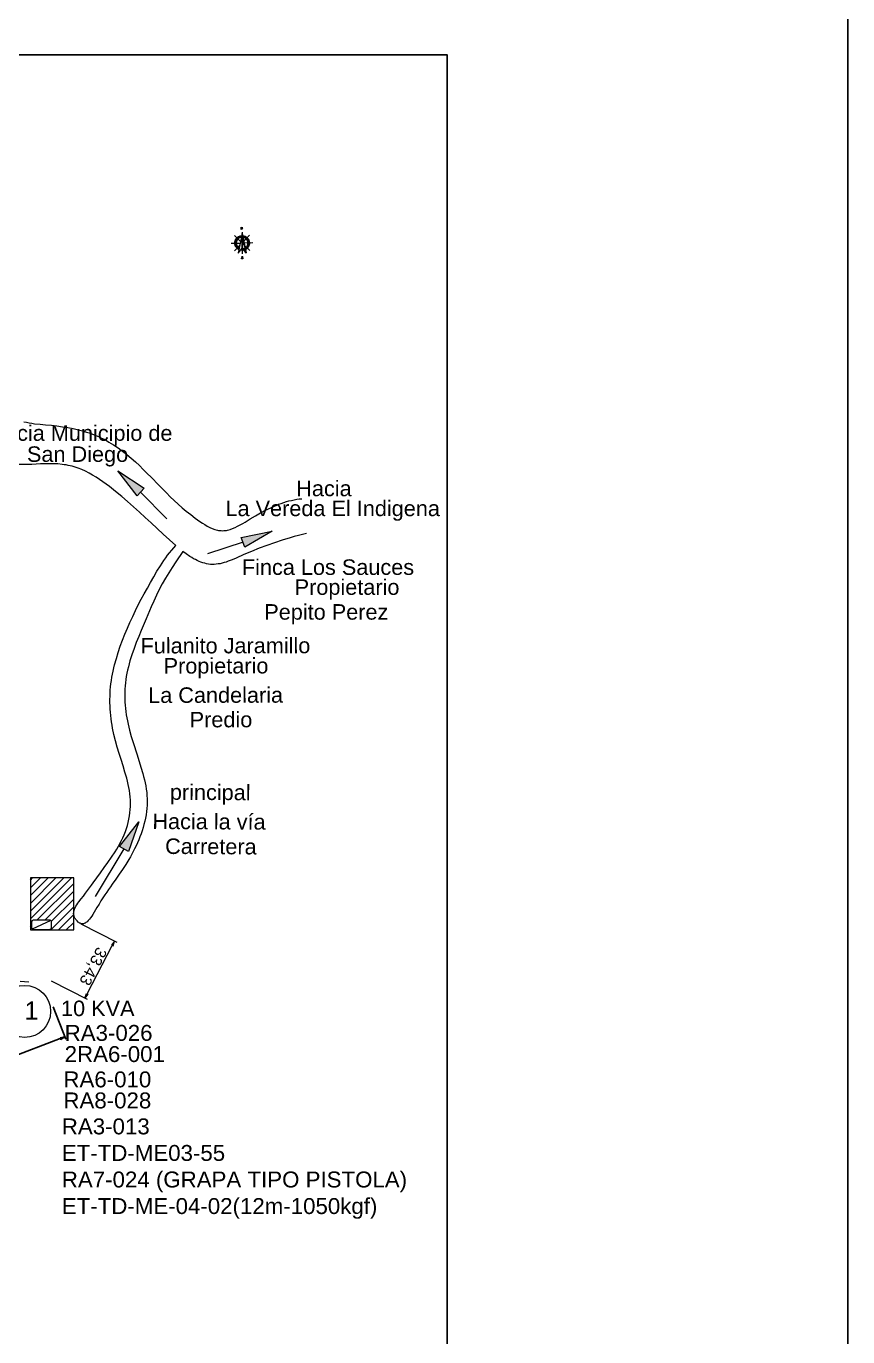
# Model space of a CAD drawing. Header units: metres. Extents: x 227 to 376, y 149 to 264.
# Drawn here: x 252.15 to 256.21, y 223.47 to 229.95 of the extents above; entities that cross this region are included whole.
import ezdxf

# ---------------------------------------------------------------- set-up
doc = ezdxf.new("R2010")
doc.units = ezdxf.units.M
for name, color, linetype, lineweight in [('Cartografia', 251, 'Continuous', 13), ('Cotas', 255, 'Continuous', 25), ('Esquemas', 7, 'Continuous', 25), ('Norte', 6, 'Continuous', 13), ('textos', 7, 'Continuous', 13), ('Trafo', 40, 'Continuous', 13), ('Via', 21, 'Continuous', 13)]:
    doc.layers.add(name, color=color, linetype=linetype, lineweight=lineweight)
doc.styles.add('0.08', font='', dxfattribs={"height": 0.08})
doc.styles.add('Textos Catografia', font='arial.ttf')
doc.styles.get('0.08').set_extended_font_data('@Arial Unicode MS')

# ---------------------------------------------------------------- blocks, each defined once
blk = doc.blocks.new('NORTE')
at = {"layer": 'Norte', "lineweight": 20}
for points in [[(-0.052, 0.58), (-0.025, 0.58)], [(-0.038, 0.58), (-0.04, 0.671)], [(-0.034, 0.58), (-0.035, 0.671), (0.018, 0.588)], [(-0.035, 0.662), (0.018, 0.58), (0.017, 0.671)], [(-0.327, 0.319), (-0.07, 0.069)], [(-0.005, 0.408), (0.002, -0.221), (0.176, -0.425), (-0.005, 0.408), (-0.167, -0.429), (0.002, -0.221)], [(-0.005, 0.457), (0.005, -0.456)], [(0.456, 0.005), (0, 0), (0.319, 0.327)], [(0, 0), (0.326, -0.319)], [(-0.457, -0.005), (-0.084, -0.001)], [(-0.319, -0.326), (-0.105, -0.107)], [(0.029, -0.592), (0.033, -0.58), (0.034, -0.606), (0.029, -0.592), (0.02, -0.584), (0.007, -0.58), (-0.006, -0.58), (-0.019, -0.584), (-0.028, -0.593), (-0.028, -0.602), (-0.023, -0.61), (-0.019, -0.614), (-0.01, -0.619), (0.016, -0.627), (0.025, -0.632), (0.034, -0.64)], [(-0.028, -0.602), (-0.019, -0.61), (-0.01, -0.614), (0.016, -0.623), (0.025, -0.627), (0.03, -0.631), (0.034, -0.64), (0.034, -0.658), (0.025, -0.666), (0.012, -0.671), (-0.001, -0.671), (-0.014, -0.667), (-0.023, -0.658), (-0.028, -0.645), (-0.027, -0.671), (-0.023, -0.658)]]:
    blk.add_lwpolyline(points, dxfattribs=at)
at = {"layer": 'Norte', "lineweight": 5}
for points in [[(-0.222, 0.217), (-0.203, 0.198), (-0.214, 0.186), (-0.225, 0.172), (-0.235, 0.158), (-0.244, 0.144), (-0.252, 0.129), (-0.26, 0.113), (-0.266, 0.097), (-0.272, 0.081), (-0.276, 0.065), (-0.279, 0.048), (-0.282, 0.031), (-0.283, 0.014), (-0.283, -0.003), (-0.311, -0.003), (-0.311, 0.015), (-0.309, 0.034), (-0.307, 0.053), (-0.303, 0.071), (-0.298, 0.089), (-0.292, 0.107), (-0.284, 0.124), (-0.276, 0.142), (-0.268, 0.158), (-0.258, 0.174), (-0.247, 0.189), (-0.235, 0.203)], [(-0.183, 0.179), (-0.176, 0.172), (-0.187, 0.161), (-0.197, 0.148), (-0.207, 0.135), (-0.215, 0.121), (-0.223, 0.107), (-0.229, 0.092), (-0.234, 0.076), (-0.239, 0.061), (-0.243, 0.046), (-0.245, 0.03), (-0.246, 0.013), (-0.247, -0.003), (-0.256, -0.003), (-0.256, 0.014), (-0.254, 0.031), (-0.252, 0.048), (-0.248, 0.064), (-0.243, 0.08), (-0.237, 0.095), (-0.231, 0.111), (-0.223, 0.125), (-0.214, 0.14), (-0.205, 0.154), (-0.195, 0.166)], [(-0.028, 0.309), (-0.025, 0.282), (-0.042, 0.28), (-0.058, 0.277), (-0.074, 0.273), (-0.091, 0.268), (-0.106, 0.262), (-0.121, 0.256), (-0.136, 0.248), (-0.151, 0.239), (-0.164, 0.231), (-0.178, 0.221), (-0.19, 0.21), (-0.203, 0.198), (-0.222, 0.217), (-0.209, 0.23), (-0.195, 0.241), (-0.18, 0.253), (-0.165, 0.263), (-0.15, 0.272), (-0.133, 0.28), (-0.117, 0.288), (-0.099, 0.294), (-0.082, 0.3), (-0.064, 0.304), (-0.046, 0.307)], [(-0.036, 0.254), (-0.035, 0.244), (-0.051, 0.241), (-0.066, 0.237), (-0.082, 0.233), (-0.097, 0.227), (-0.111, 0.22), (-0.125, 0.213), (-0.14, 0.204), (-0.152, 0.194), (-0.165, 0.184), (-0.176, 0.172), (-0.183, 0.179), (-0.171, 0.191), (-0.158, 0.201), (-0.144, 0.211), (-0.131, 0.22), (-0.116, 0.228), (-0.101, 0.235), (-0.085, 0.241), (-0.069, 0.246), (-0.053, 0.25)], [(0.173, -0.421), (0.002, -0.221), (-0.005, 0.408)], [(0.31, 0.003), (0.283, 0.003), (0.282, 0.02), (0.28, 0.037), (0.278, 0.054), (0.274, 0.071), (0.269, 0.087), (0.263, 0.103), (0.256, 0.119), (0.249, 0.134), (0.24, 0.149), (0.231, 0.163), (0.221, 0.177), (0.209, 0.19), (0.198, 0.203), (0.185, 0.214), (0.172, 0.225), (0.158, 0.235), (0.144, 0.243), (0.129, 0.252), (0.113, 0.26), (0.097, 0.266), (0.081, 0.271), (0.064, 0.276), (0.048, 0.279), (0.031, 0.282), (0.013, 0.282), (-0.003, 0.283), (-0.003, 0.311), (0.015, 0.31), (0.034, 0.309), (0.052, 0.306), (0.07, 0.303), (0.089, 0.297), (0.107, 0.292), (0.124, 0.284), (0.141, 0.276), (0.158, 0.268), (0.173, 0.258), (0.188, 0.247), (0.203, 0.235), (0.217, 0.222), (0.23, 0.209), (0.242, 0.194), (0.254, 0.179), (0.264, 0.164), (0.273, 0.148), (0.281, 0.131), (0.289, 0.113), (0.295, 0.096), (0.301, 0.078), (0.305, 0.06), (0.308, 0.041), (0.309, 0.022)], [(0.256, 0.003), (0.246, 0.003), (0.246, 0.019), (0.244, 0.035), (0.241, 0.051), (0.237, 0.066), (0.232, 0.082), (0.227, 0.097), (0.219, 0.111), (0.212, 0.125), (0.203, 0.14), (0.194, 0.152), (0.183, 0.165), (0.172, 0.176), (0.16, 0.187), (0.148, 0.197), (0.135, 0.207), (0.121, 0.215), (0.106, 0.223), (0.091, 0.229), (0.076, 0.234), (0.061, 0.239), (0.045, 0.242), (0.03, 0.245), (0.013, 0.246), (-0.003, 0.247), (-0.003, 0.256), (0.013, 0.256), (0.03, 0.254), (0.047, 0.252), (0.063, 0.248), (0.079, 0.243), (0.095, 0.237), (0.11, 0.231), (0.125, 0.223), (0.14, 0.215), (0.153, 0.205), (0.166, 0.194), (0.178, 0.183), (0.191, 0.171), (0.201, 0.158), (0.211, 0.144), (0.22, 0.13), (0.227, 0.115), (0.235, 0.101), (0.241, 0.085), (0.246, 0.069), (0.25, 0.053), (0.253, 0.036), (0.255, 0.019)], [(0.182, -0.178), (0.176, -0.172), (0.187, -0.16), (0.197, -0.148), (0.207, -0.135), (0.215, -0.121), (0.222, -0.107), (0.229, -0.092), (0.234, -0.076), (0.239, -0.061), (0.242, -0.046), (0.244, -0.03), (0.246, -0.013), (0.246, 0.003), (0.256, 0.003), (0.255, -0.014), (0.254, -0.031), (0.251, -0.047), (0.248, -0.064), (0.243, -0.079), (0.237, -0.095), (0.23, -0.111), (0.223, -0.125), (0.214, -0.14), (0.205, -0.153), (0.194, -0.166)], [(0.221, -0.217), (0.202, -0.198), (0.213, -0.185), (0.225, -0.172), (0.234, -0.158), (0.243, -0.144), (0.252, -0.129), (0.259, -0.113), (0.266, -0.097), (0.271, -0.081), (0.275, -0.064), (0.279, -0.048), (0.281, -0.031), (0.282, -0.014), (0.283, 0.003), (0.31, 0.003), (0.31, -0.015), (0.309, -0.034), (0.306, -0.052), (0.302, -0.071), (0.297, -0.089), (0.291, -0.107), (0.284, -0.124), (0.276, -0.141), (0.267, -0.158), (0.257, -0.173), (0.246, -0.188), (0.234, -0.203)], [(-0.311, -0.003), (-0.283, -0.003), (-0.282, -0.02), (-0.281, -0.037), (-0.278, -0.054), (-0.274, -0.07), (-0.27, -0.087), (-0.264, -0.103), (-0.257, -0.119), (-0.25, -0.134), (-0.241, -0.149), (-0.231, -0.163), (-0.221, -0.177), (-0.21, -0.19), (-0.198, -0.202), (-0.217, -0.222), (-0.23, -0.208), (-0.243, -0.194), (-0.254, -0.179), (-0.264, -0.163), (-0.274, -0.147), (-0.282, -0.13), (-0.289, -0.113), (-0.296, -0.095), (-0.3, -0.078), (-0.305, -0.059), (-0.308, -0.041), (-0.31, -0.022)], [(-0.256, -0.003), (-0.247, -0.003), (-0.246, -0.019), (-0.244, -0.035), (-0.241, -0.051), (-0.237, -0.066), (-0.233, -0.082), (-0.227, -0.097), (-0.22, -0.111), (-0.212, -0.125), (-0.203, -0.139), (-0.194, -0.152), (-0.184, -0.164), (-0.172, -0.176), (-0.179, -0.182), (-0.19, -0.17), (-0.201, -0.158), (-0.211, -0.144), (-0.22, -0.13), (-0.228, -0.115), (-0.235, -0.101), (-0.241, -0.085), (-0.247, -0.068), (-0.25, -0.052), (-0.253, -0.036), (-0.255, -0.019)], [(-0.217, -0.222), (-0.198, -0.202), (-0.186, -0.214), (-0.172, -0.225), (-0.158, -0.235), (-0.144, -0.243), (-0.129, -0.252), (-0.142, -0.276), (-0.158, -0.268), (-0.174, -0.258), (-0.189, -0.246), (-0.203, -0.235)], [(-0.179, -0.182), (-0.172, -0.176), (-0.162, -0.186), (-0.15, -0.196), (-0.137, -0.205), (-0.124, -0.213), (-0.129, -0.221), (-0.142, -0.213), (-0.155, -0.203), (-0.167, -0.194)], [(-0.058, -0.305), (-0.053, -0.278), (-0.034, -0.281), (-0.016, -0.282), (0.003, -0.283), (0.003, -0.311), (-0.017, -0.31), (-0.038, -0.308)], [(-0.022, -0.255), (-0.021, -0.245), (0.003, -0.246), (0.019, -0.245), (0.035, -0.244), (0.05, -0.241), (0.066, -0.237), (0.081, -0.233), (0.097, -0.227), (0.111, -0.22), (0.125, -0.212), (0.139, -0.203), (0.152, -0.194), (0.164, -0.184), (0.176, -0.172), (0.182, -0.178), (0.17, -0.19), (0.158, -0.201), (0.144, -0.211), (0.13, -0.22), (0.115, -0.228), (0.1, -0.235), (0.085, -0.241), (0.068, -0.246), (0.052, -0.25), (0.036, -0.253), (0.019, -0.255), (0.003, -0.256)], [(0.003, -0.311), (0.003, -0.283), (0.02, -0.282), (0.037, -0.28), (0.054, -0.278), (0.07, -0.274), (0.087, -0.269), (0.103, -0.264), (0.119, -0.257), (0.134, -0.249), (0.149, -0.241), (0.163, -0.231), (0.176, -0.221), (0.19, -0.21), (0.202, -0.198), (0.221, -0.217), (0.208, -0.23), (0.194, -0.242), (0.179, -0.254), (0.164, -0.264), (0.147, -0.273), (0.13, -0.282), (0.113, -0.289), (0.095, -0.295), (0.077, -0.3), (0.059, -0.305), (0.04, -0.308), (0.022, -0.309)]]:
    blk.add_lwpolyline(points, close=True, dxfattribs=at)
for points in [[(-0.309, 0.034), (-0.282, 0.031), (-0.311, 0.015)], [(-0.282, 0.031), (-0.311, 0.015), (-0.283, 0.014)], [(-0.311, 0.015), (-0.283, 0.014), (-0.311, -0.003)], [(-0.283, 0.014), (-0.311, -0.003), (-0.283, -0.003)], [(-0.307, 0.053), (-0.279, 0.048), (-0.309, 0.034)], [(-0.279, 0.048), (-0.309, 0.034), (-0.282, 0.031)], [(-0.303, 0.071), (-0.276, 0.065), (-0.307, 0.053)], [(-0.276, 0.065), (-0.307, 0.053), (-0.279, 0.048)], [(-0.298, 0.089), (-0.272, 0.081), (-0.303, 0.071)], [(-0.272, 0.081), (-0.303, 0.071), (-0.276, 0.065)], [(-0.292, 0.107), (-0.266, 0.097), (-0.298, 0.089)], [(-0.266, 0.097), (-0.298, 0.089), (-0.272, 0.081)], [(-0.284, 0.124), (-0.26, 0.113), (-0.292, 0.107)], [(-0.26, 0.113), (-0.292, 0.107), (-0.266, 0.097)], [(-0.276, 0.142), (-0.252, 0.129), (-0.284, 0.124)], [(-0.252, 0.129), (-0.284, 0.124), (-0.26, 0.113)], [(-0.268, 0.158), (-0.244, 0.144), (-0.276, 0.142)], [(-0.244, 0.144), (-0.276, 0.142), (-0.252, 0.129)], [(-0.258, 0.174), (-0.235, 0.158), (-0.268, 0.158)], [(-0.235, 0.158), (-0.268, 0.158), (-0.244, 0.144)], [(-0.247, 0.189), (-0.225, 0.172), (-0.258, 0.174)], [(-0.225, 0.172), (-0.258, 0.174), (-0.235, 0.158)], [(-0.254, 0.031), (-0.245, 0.03), (-0.256, 0.014)], [(-0.245, 0.03), (-0.256, 0.014), (-0.246, 0.013)], [(-0.256, 0.014), (-0.246, 0.013), (-0.256, -0.003)], [(-0.246, 0.013), (-0.256, -0.003), (-0.247, -0.003)], [(-0.252, 0.048), (-0.243, 0.046), (-0.254, 0.031)], [(-0.243, 0.046), (-0.254, 0.031), (-0.245, 0.03)], [(-0.248, 0.064), (-0.239, 0.061), (-0.252, 0.048)], [(-0.239, 0.061), (-0.252, 0.048), (-0.243, 0.046)], [(-0.243, 0.08), (-0.234, 0.076), (-0.248, 0.064)], [(-0.234, 0.076), (-0.248, 0.064), (-0.239, 0.061)], [(-0.235, 0.203), (-0.214, 0.186), (-0.247, 0.189)], [(-0.214, 0.186), (-0.247, 0.189), (-0.225, 0.172)], [(-0.237, 0.095), (-0.229, 0.092), (-0.243, 0.08)], [(-0.229, 0.092), (-0.243, 0.08), (-0.234, 0.076)], [(-0.231, 0.111), (-0.223, 0.107), (-0.237, 0.095)], [(-0.223, 0.107), (-0.237, 0.095), (-0.229, 0.092)], [(-0.222, 0.217), (-0.203, 0.198), (-0.235, 0.203)], [(-0.203, 0.198), (-0.235, 0.203), (-0.214, 0.186)], [(-0.223, 0.125), (-0.215, 0.121), (-0.231, 0.111)], [(-0.215, 0.121), (-0.231, 0.111), (-0.223, 0.107)], [(-0.214, 0.14), (-0.207, 0.135), (-0.223, 0.125)], [(-0.207, 0.135), (-0.223, 0.125), (-0.215, 0.121)], [(-0.209, 0.23), (-0.19, 0.21), (-0.222, 0.217)], [(-0.19, 0.21), (-0.222, 0.217), (-0.203, 0.198)], [(-0.205, 0.154), (-0.197, 0.148), (-0.214, 0.14)], [(-0.197, 0.148), (-0.214, 0.14), (-0.207, 0.135)], [(-0.195, 0.241), (-0.178, 0.221), (-0.209, 0.23)], [(-0.178, 0.221), (-0.209, 0.23), (-0.19, 0.21)], [(-0.195, 0.166), (-0.187, 0.161), (-0.205, 0.154)], [(-0.187, 0.161), (-0.205, 0.154), (-0.197, 0.148)], [(-0.18, 0.253), (-0.164, 0.231), (-0.195, 0.241)], [(-0.164, 0.231), (-0.195, 0.241), (-0.178, 0.221)], [(-0.183, 0.179), (-0.176, 0.172), (-0.195, 0.166)], [(-0.176, 0.172), (-0.195, 0.166), (-0.187, 0.161)], [(-0.171, 0.191), (-0.165, 0.184), (-0.183, 0.179)], [(-0.165, 0.184), (-0.183, 0.179), (-0.176, 0.172)], [(-0.165, 0.263), (-0.151, 0.239), (-0.18, 0.253)], [(-0.151, 0.239), (-0.18, 0.253), (-0.164, 0.231)], [(-0.158, 0.201), (-0.152, 0.194), (-0.171, 0.191)], [(-0.152, 0.194), (-0.171, 0.191), (-0.165, 0.184)], [(-0.15, 0.272), (-0.136, 0.248), (-0.165, 0.263)], [(-0.136, 0.248), (-0.165, 0.263), (-0.151, 0.239)], [(-0.144, 0.211), (-0.14, 0.204), (-0.158, 0.201)], [(-0.14, 0.204), (-0.158, 0.201), (-0.152, 0.194)], [(-0.133, 0.28), (-0.121, 0.256), (-0.15, 0.272)], [(-0.121, 0.256), (-0.15, 0.272), (-0.136, 0.248)], [(-0.131, 0.22), (-0.125, 0.213), (-0.144, 0.211)], [(-0.125, 0.213), (-0.144, 0.211), (-0.14, 0.204)], [(-0.117, 0.288), (-0.106, 0.262), (-0.133, 0.28)], [(-0.106, 0.262), (-0.133, 0.28), (-0.121, 0.256)], [(-0.116, 0.228), (-0.111, 0.22), (-0.131, 0.22)], [(-0.111, 0.22), (-0.131, 0.22), (-0.125, 0.213)], [(-0.099, 0.294), (-0.091, 0.268), (-0.117, 0.288)], [(-0.091, 0.268), (-0.117, 0.288), (-0.106, 0.262)], [(-0.101, 0.235), (-0.097, 0.227), (-0.116, 0.228)], [(-0.097, 0.227), (-0.116, 0.228), (-0.111, 0.22)], [(-0.085, 0.241), (-0.082, 0.233), (-0.101, 0.235)], [(-0.082, 0.233), (-0.101, 0.235), (-0.097, 0.227)], [(-0.082, 0.3), (-0.074, 0.273), (-0.099, 0.294)], [(-0.074, 0.273), (-0.099, 0.294), (-0.091, 0.268)], [(-0.069, 0.246), (-0.066, 0.237), (-0.085, 0.241)], [(-0.066, 0.237), (-0.085, 0.241), (-0.082, 0.233)], [(-0.064, 0.304), (-0.058, 0.277), (-0.082, 0.3)], [(-0.058, 0.277), (-0.082, 0.3), (-0.074, 0.273)], [(-0.053, 0.25), (-0.051, 0.241), (-0.069, 0.246)], [(-0.051, 0.241), (-0.069, 0.246), (-0.066, 0.237)], [(-0.046, 0.307), (-0.042, 0.28), (-0.064, 0.304)], [(-0.042, 0.28), (-0.064, 0.304), (-0.058, 0.277)], [(-0.036, 0.254), (-0.035, 0.244), (-0.053, 0.25)], [(-0.035, 0.244), (-0.053, 0.25), (-0.051, 0.241)], [(-0.028, 0.309), (-0.025, 0.282), (-0.046, 0.307)], [(-0.025, 0.282), (-0.046, 0.307), (-0.042, 0.28)], [(0.015, 0.31), (0.013, 0.282), (-0.003, 0.311)], [(0.013, 0.282), (-0.003, 0.311), (-0.003, 0.283)], [(0.013, 0.256), (0.013, 0.246), (-0.003, 0.256)], [(0.013, 0.246), (-0.003, 0.256), (-0.003, 0.247)], [(0.031, 0.282), (0.015, 0.31), (0.013, 0.282)], [(0.03, 0.254), (0.03, 0.245), (0.013, 0.256)], [(0.03, 0.245), (0.013, 0.256), (0.013, 0.246)], [(0.034, 0.309), (0.031, 0.282), (0.015, 0.31)], [(0.047, 0.252), (0.045, 0.242), (0.03, 0.254)], [(0.045, 0.242), (0.03, 0.254), (0.03, 0.245)], [(0.048, 0.279), (0.034, 0.309), (0.031, 0.282)], [(0.052, 0.306), (0.048, 0.279), (0.034, 0.309)], [(0.061, 0.239), (0.047, 0.252), (0.045, 0.242)], [(0.063, 0.248), (0.061, 0.239), (0.047, 0.252)], [(0.064, 0.276), (0.052, 0.306), (0.048, 0.279)], [(0.07, 0.303), (0.064, 0.276), (0.052, 0.306)], [(0.076, 0.234), (0.063, 0.248), (0.061, 0.239)], [(0.079, 0.243), (0.076, 0.234), (0.063, 0.248)], [(0.081, 0.271), (0.07, 0.303), (0.064, 0.276)], [(0.089, 0.297), (0.081, 0.271), (0.07, 0.303)], [(0.091, 0.229), (0.079, 0.243), (0.076, 0.234)], [(0.095, 0.237), (0.091, 0.229), (0.079, 0.243)], [(0.097, 0.266), (0.089, 0.297), (0.081, 0.271)], [(0.107, 0.292), (0.097, 0.266), (0.089, 0.297)], [(0.106, 0.223), (0.095, 0.237), (0.091, 0.229)], [(0.11, 0.231), (0.106, 0.223), (0.095, 0.237)], [(0.113, 0.26), (0.107, 0.292), (0.097, 0.266)], [(0.121, 0.215), (0.11, 0.231), (0.106, 0.223)], [(0.124, 0.284), (0.113, 0.26), (0.107, 0.292)], [(0.125, 0.223), (0.121, 0.215), (0.11, 0.231)], [(0.129, 0.252), (0.124, 0.284), (0.113, 0.26)], [(0.135, 0.207), (0.125, 0.223), (0.121, 0.215)], [(0.141, 0.276), (0.129, 0.252), (0.124, 0.284)], [(0.14, 0.215), (0.135, 0.207), (0.125, 0.223)], [(0.144, 0.243), (0.141, 0.276), (0.129, 0.252)], [(0.148, 0.197), (0.14, 0.215), (0.135, 0.207)], [(0.153, 0.205), (0.148, 0.197), (0.14, 0.215)], [(0.158, 0.268), (0.144, 0.243), (0.141, 0.276)], [(0.158, 0.235), (0.158, 0.268), (0.144, 0.243)], [(0.16, 0.187), (0.153, 0.205), (0.148, 0.197)], [(0.166, 0.194), (0.16, 0.187), (0.153, 0.205)], [(0.173, 0.258), (0.158, 0.235), (0.158, 0.268)], [(0.172, 0.225), (0.173, 0.258), (0.158, 0.235)], [(0.172, 0.176), (0.166, 0.194), (0.16, 0.187)], [(0.178, 0.183), (0.172, 0.176), (0.166, 0.194)], [(0.188, 0.247), (0.172, 0.225), (0.173, 0.258)], [(0.185, 0.214), (0.188, 0.247), (0.172, 0.225)], [(0.183, 0.165), (0.178, 0.183), (0.172, 0.176)], [(0.191, 0.171), (0.183, 0.165), (0.178, 0.183)], [(0.194, 0.152), (0.191, 0.171), (0.183, 0.165)], [(0.203, 0.235), (0.185, 0.214), (0.188, 0.247)], [(0.198, 0.203), (0.203, 0.235), (0.185, 0.214)], [(0.201, 0.158), (0.194, 0.152), (0.191, 0.171)], [(0.203, 0.14), (0.201, 0.158), (0.194, 0.152)], [(0.217, 0.222), (0.198, 0.203), (0.203, 0.235)], [(0.209, 0.19), (0.217, 0.222), (0.198, 0.203)], [(0.211, 0.144), (0.203, 0.14), (0.201, 0.158)], [(0.212, 0.125), (0.211, 0.144), (0.203, 0.14)], [(0.23, 0.209), (0.209, 0.19), (0.217, 0.222)], [(0.221, 0.177), (0.23, 0.209), (0.209, 0.19)], [(0.22, 0.13), (0.212, 0.125), (0.211, 0.144)], [(0.219, 0.111), (0.22, 0.13), (0.212, 0.125)], [(0.227, 0.115), (0.219, 0.111), (0.22, 0.13)], [(0.227, 0.097), (0.227, 0.115), (0.219, 0.111)], [(0.242, 0.194), (0.221, 0.177), (0.23, 0.209)], [(0.231, 0.163), (0.242, 0.194), (0.221, 0.177)], [(0.235, 0.101), (0.227, 0.097), (0.227, 0.115)], [(0.232, 0.082), (0.235, 0.101), (0.227, 0.097)], [(0.254, 0.179), (0.231, 0.163), (0.242, 0.194)], [(0.24, 0.149), (0.254, 0.179), (0.231, 0.163)], [(0.241, 0.085), (0.232, 0.082), (0.235, 0.101)], [(0.237, 0.066), (0.241, 0.085), (0.232, 0.082)], [(0.246, 0.069), (0.237, 0.066), (0.241, 0.085)], [(0.241, 0.051), (0.246, 0.069), (0.237, 0.066)], [(0.264, 0.164), (0.24, 0.149), (0.254, 0.179)], [(0.249, 0.134), (0.264, 0.164), (0.24, 0.149)], [(0.25, 0.053), (0.241, 0.051), (0.246, 0.069)], [(0.244, 0.035), (0.25, 0.053), (0.241, 0.051)], [(0.253, 0.036), (0.244, 0.035), (0.25, 0.053)], [(0.246, 0.019), (0.253, 0.036), (0.244, 0.035)], [(0.255, 0.019), (0.246, 0.019), (0.253, 0.036)], [(0.256, 0.003), (0.246, 0.003), (0.255, 0.019)], [(0.246, 0.003), (0.255, 0.019), (0.246, 0.019)], [(0.255, -0.014), (0.246, -0.013), (0.256, 0.003)], [(0.246, -0.013), (0.256, 0.003), (0.246, 0.003)], [(0.273, 0.148), (0.249, 0.134), (0.264, 0.164)], [(0.256, 0.119), (0.273, 0.148), (0.249, 0.134)], [(0.281, 0.131), (0.256, 0.119), (0.273, 0.148)], [(0.263, 0.103), (0.281, 0.131), (0.256, 0.119)], [(0.289, 0.113), (0.263, 0.103), (0.281, 0.131)], [(0.269, 0.087), (0.289, 0.113), (0.263, 0.103)], [(0.295, 0.096), (0.269, 0.087), (0.289, 0.113)], [(0.274, 0.071), (0.295, 0.096), (0.269, 0.087)], [(0.301, 0.078), (0.274, 0.071), (0.295, 0.096)], [(0.278, 0.054), (0.301, 0.078), (0.274, 0.071)], [(0.305, 0.06), (0.278, 0.054), (0.301, 0.078)], [(0.28, 0.037), (0.305, 0.06), (0.278, 0.054)], [(0.308, 0.041), (0.28, 0.037), (0.305, 0.06)], [(0.282, 0.02), (0.308, 0.041), (0.28, 0.037)], [(0.309, 0.022), (0.282, 0.02), (0.308, 0.041)], [(0.283, 0.003), (0.309, 0.022), (0.282, 0.02)], [(0.31, -0.015), (0.282, -0.014), (0.31, 0.003)], [(0.282, -0.014), (0.31, 0.003), (0.283, 0.003)], [(0.31, 0.003), (0.283, 0.003), (0.309, 0.022)], [(-0.311, -0.003), (-0.283, -0.003), (-0.31, -0.022)], [(-0.283, -0.003), (-0.31, -0.022), (-0.282, -0.02)], [(-0.31, -0.022), (-0.282, -0.02), (-0.308, -0.041)], [(-0.282, -0.02), (-0.308, -0.041), (-0.281, -0.037)], [(-0.308, -0.041), (-0.281, -0.037), (-0.305, -0.059)], [(-0.281, -0.037), (-0.305, -0.059), (-0.278, -0.054)], [(-0.305, -0.059), (-0.278, -0.054), (-0.3, -0.078)], [(-0.278, -0.054), (-0.3, -0.078), (-0.274, -0.07)], [(-0.3, -0.078), (-0.274, -0.07), (-0.296, -0.095)], [(-0.274, -0.07), (-0.296, -0.095), (-0.27, -0.087)], [(-0.296, -0.095), (-0.27, -0.087), (-0.289, -0.113)], [(-0.27, -0.087), (-0.289, -0.113), (-0.264, -0.103)], [(-0.289, -0.113), (-0.264, -0.103), (-0.282, -0.13)], [(-0.264, -0.103), (-0.282, -0.13), (-0.257, -0.119)], [(-0.282, -0.13), (-0.257, -0.119), (-0.274, -0.147)], [(-0.257, -0.119), (-0.274, -0.147), (-0.25, -0.134)], [(-0.274, -0.147), (-0.25, -0.134), (-0.264, -0.163)], [(-0.25, -0.134), (-0.264, -0.163), (-0.241, -0.149)], [(-0.264, -0.163), (-0.241, -0.149), (-0.254, -0.179)], [(-0.256, -0.003), (-0.247, -0.003), (-0.255, -0.019)], [(-0.247, -0.003), (-0.255, -0.019), (-0.246, -0.019)], [(-0.255, -0.019), (-0.246, -0.019), (-0.253, -0.036)], [(-0.241, -0.149), (-0.254, -0.179), (-0.231, -0.163)], [(-0.254, -0.179), (-0.231, -0.163), (-0.243, -0.194)], [(-0.246, -0.019), (-0.253, -0.036), (-0.244, -0.035)], [(-0.253, -0.036), (-0.244, -0.035), (-0.25, -0.052)], [(-0.244, -0.035), (-0.25, -0.052), (-0.241, -0.051)], [(-0.25, -0.052), (-0.241, -0.051), (-0.247, -0.068)], [(-0.241, -0.051), (-0.247, -0.068), (-0.237, -0.066)], [(-0.247, -0.068), (-0.237, -0.066), (-0.241, -0.085)], [(-0.231, -0.163), (-0.243, -0.194), (-0.221, -0.177)], [(-0.243, -0.194), (-0.221, -0.177), (-0.23, -0.208)], [(-0.237, -0.066), (-0.241, -0.085), (-0.233, -0.082)], [(-0.241, -0.085), (-0.233, -0.082), (-0.235, -0.101)], [(-0.233, -0.082), (-0.235, -0.101), (-0.227, -0.097)], [(-0.235, -0.101), (-0.227, -0.097), (-0.228, -0.115)], [(-0.221, -0.177), (-0.23, -0.208), (-0.21, -0.19)], [(-0.23, -0.208), (-0.21, -0.19), (-0.217, -0.222)], [(-0.227, -0.097), (-0.228, -0.115), (-0.22, -0.111)], [(-0.228, -0.115), (-0.22, -0.111), (-0.22, -0.13)], [(-0.22, -0.111), (-0.22, -0.13), (-0.212, -0.125)], [(-0.22, -0.13), (-0.212, -0.125), (-0.211, -0.144)], [(-0.21, -0.19), (-0.217, -0.222), (-0.198, -0.202)], [(-0.217, -0.222), (-0.198, -0.202), (-0.203, -0.235)], [(-0.212, -0.125), (-0.211, -0.144), (-0.203, -0.139)], [(-0.211, -0.144), (-0.203, -0.139), (-0.201, -0.158)], [(-0.203, -0.139), (-0.201, -0.158), (-0.194, -0.152)], [(-0.198, -0.202), (-0.203, -0.235), (-0.186, -0.214)], [(-0.203, -0.235), (-0.186, -0.214), (-0.189, -0.246)], [(-0.201, -0.158), (-0.194, -0.152), (-0.19, -0.17)], [(-0.194, -0.152), (-0.19, -0.17), (-0.184, -0.164)], [(-0.19, -0.17), (-0.184, -0.164), (-0.179, -0.182)], [(-0.186, -0.214), (-0.189, -0.246), (-0.172, -0.225)], [(-0.189, -0.246), (-0.172, -0.225), (-0.174, -0.258)], [(-0.184, -0.164), (-0.179, -0.182), (-0.172, -0.176)], [(-0.172, -0.225), (-0.174, -0.258), (-0.158, -0.235)], [(-0.174, -0.258), (-0.158, -0.235), (-0.158, -0.268)], [(-0.158, -0.235), (-0.158, -0.268), (-0.144, -0.243)], [(-0.158, -0.268), (-0.144, -0.243), (-0.142, -0.276)], [(-0.144, -0.243), (-0.142, -0.276), (-0.129, -0.252)], [(-0.058, -0.305), (-0.053, -0.278), (-0.038, -0.308)], [(-0.053, -0.278), (-0.038, -0.308), (-0.034, -0.281)], [(-0.038, -0.308), (-0.034, -0.281), (-0.017, -0.31)], [(-0.034, -0.281), (-0.017, -0.31), (-0.016, -0.282)], [(-0.022, -0.255), (-0.021, -0.245), (0.003, -0.256)], [(-0.021, -0.245), (0.003, -0.256), (0.003, -0.246)], [(-0.017, -0.31), (-0.016, -0.282), (0.003, -0.311)], [(-0.016, -0.282), (0.003, -0.311), (0.003, -0.283)], [(0.003, -0.246), (0.019, -0.255), (0.019, -0.245)], [(0.003, -0.256), (0.003, -0.246), (0.019, -0.255)], [(0.003, -0.283), (0.022, -0.309), (0.02, -0.282)], [(0.003, -0.311), (0.003, -0.283), (0.022, -0.309)], [(0.019, -0.245), (0.036, -0.253), (0.035, -0.244)], [(0.019, -0.255), (0.019, -0.245), (0.036, -0.253)], [(0.02, -0.282), (0.04, -0.308), (0.037, -0.28)], [(0.022, -0.309), (0.02, -0.282), (0.04, -0.308)], [(0.035, -0.244), (0.052, -0.25), (0.05, -0.241)], [(0.036, -0.253), (0.035, -0.244), (0.052, -0.25)], [(0.037, -0.28), (0.059, -0.305), (0.054, -0.278)], [(0.04, -0.308), (0.037, -0.28), (0.059, -0.305)], [(0.05, -0.241), (0.068, -0.246), (0.066, -0.237)], [(0.052, -0.25), (0.05, -0.241), (0.068, -0.246)], [(0.054, -0.278), (0.077, -0.3), (0.07, -0.274)], [(0.059, -0.305), (0.054, -0.278), (0.077, -0.3)], [(0.066, -0.237), (0.085, -0.241), (0.081, -0.233)], [(0.068, -0.246), (0.066, -0.237), (0.085, -0.241)], [(0.07, -0.274), (0.095, -0.295), (0.087, -0.269)], [(0.077, -0.3), (0.07, -0.274), (0.095, -0.295)], [(0.081, -0.233), (0.1, -0.235), (0.097, -0.227)], [(0.085, -0.241), (0.081, -0.233), (0.1, -0.235)], [(0.087, -0.269), (0.113, -0.289), (0.103, -0.264)], [(0.095, -0.295), (0.087, -0.269), (0.113, -0.289)], [(0.097, -0.227), (0.115, -0.228), (0.111, -0.22)], [(0.1, -0.235), (0.097, -0.227), (0.115, -0.228)], [(0.103, -0.264), (0.13, -0.282), (0.119, -0.257)], [(0.113, -0.289), (0.103, -0.264), (0.13, -0.282)], [(0.111, -0.22), (0.13, -0.22), (0.125, -0.212)], [(0.115, -0.228), (0.111, -0.22), (0.13, -0.22)], [(0.119, -0.257), (0.147, -0.273), (0.134, -0.249)], [(0.13, -0.282), (0.119, -0.257), (0.147, -0.273)], [(0.125, -0.212), (0.144, -0.211), (0.139, -0.203)], [(0.13, -0.22), (0.125, -0.212), (0.144, -0.211)], [(0.134, -0.249), (0.164, -0.264), (0.149, -0.241)], [(0.147, -0.273), (0.134, -0.249), (0.164, -0.264)], [(0.139, -0.203), (0.158, -0.201), (0.152, -0.194)], [(0.144, -0.211), (0.139, -0.203), (0.158, -0.201)], [(0.149, -0.241), (0.179, -0.254), (0.163, -0.231)], [(0.164, -0.264), (0.149, -0.241), (0.179, -0.254)], [(0.152, -0.194), (0.17, -0.19), (0.164, -0.184)], [(0.158, -0.201), (0.152, -0.194), (0.17, -0.19)], [(0.163, -0.231), (0.194, -0.242), (0.176, -0.221)], [(0.179, -0.254), (0.163, -0.231), (0.194, -0.242)], [(0.164, -0.184), (0.182, -0.178), (0.176, -0.172)], [(0.17, -0.19), (0.164, -0.184), (0.182, -0.178)], [(0.176, -0.172), (0.194, -0.166), (0.187, -0.16)], [(0.182, -0.178), (0.176, -0.172), (0.194, -0.166)], [(0.176, -0.221), (0.208, -0.23), (0.19, -0.21)], [(0.194, -0.242), (0.176, -0.221), (0.208, -0.23)], [(0.187, -0.16), (0.205, -0.153), (0.197, -0.148)], [(0.194, -0.166), (0.187, -0.16), (0.205, -0.153)], [(0.19, -0.21), (0.221, -0.217), (0.202, -0.198)], [(0.208, -0.23), (0.19, -0.21), (0.221, -0.217)], [(0.197, -0.148), (0.214, -0.14), (0.207, -0.135)], [(0.205, -0.153), (0.197, -0.148), (0.214, -0.14)], [(0.202, -0.198), (0.234, -0.203), (0.213, -0.185)], [(0.221, -0.217), (0.202, -0.198), (0.234, -0.203)], [(0.207, -0.135), (0.223, -0.125), (0.215, -0.121)], [(0.214, -0.14), (0.207, -0.135), (0.223, -0.125)], [(0.213, -0.185), (0.246, -0.188), (0.225, -0.172)], [(0.234, -0.203), (0.213, -0.185), (0.246, -0.188)], [(0.215, -0.121), (0.23, -0.111), (0.222, -0.107)], [(0.223, -0.125), (0.215, -0.121), (0.23, -0.111)], [(0.222, -0.107), (0.237, -0.095), (0.229, -0.092)], [(0.23, -0.111), (0.222, -0.107), (0.237, -0.095)], [(0.225, -0.172), (0.257, -0.173), (0.234, -0.158)], [(0.246, -0.188), (0.225, -0.172), (0.257, -0.173)], [(0.229, -0.092), (0.243, -0.079), (0.234, -0.076)], [(0.237, -0.095), (0.229, -0.092), (0.243, -0.079)], [(0.234, -0.076), (0.248, -0.064), (0.239, -0.061)], [(0.243, -0.079), (0.234, -0.076), (0.248, -0.064)], [(0.234, -0.158), (0.267, -0.158), (0.243, -0.144)], [(0.257, -0.173), (0.234, -0.158), (0.267, -0.158)], [(0.239, -0.061), (0.251, -0.047), (0.242, -0.046)], [(0.248, -0.064), (0.239, -0.061), (0.251, -0.047)], [(0.242, -0.046), (0.254, -0.031), (0.244, -0.03)], [(0.251, -0.047), (0.242, -0.046), (0.254, -0.031)], [(0.243, -0.144), (0.276, -0.141), (0.252, -0.129)], [(0.267, -0.158), (0.243, -0.144), (0.276, -0.141)], [(0.244, -0.03), (0.255, -0.014), (0.246, -0.013)], [(0.254, -0.031), (0.244, -0.03), (0.255, -0.014)], [(0.252, -0.129), (0.284, -0.124), (0.259, -0.113)], [(0.276, -0.141), (0.252, -0.129), (0.284, -0.124)], [(0.259, -0.113), (0.291, -0.107), (0.266, -0.097)], [(0.284, -0.124), (0.259, -0.113), (0.291, -0.107)], [(0.266, -0.097), (0.297, -0.089), (0.271, -0.081)], [(0.291, -0.107), (0.266, -0.097), (0.297, -0.089)], [(0.271, -0.081), (0.302, -0.071), (0.275, -0.064)], [(0.297, -0.089), (0.271, -0.081), (0.302, -0.071)], [(0.275, -0.064), (0.306, -0.052), (0.279, -0.048)], [(0.302, -0.071), (0.275, -0.064), (0.306, -0.052)], [(0.279, -0.048), (0.309, -0.034), (0.281, -0.031)], [(0.306, -0.052), (0.279, -0.048), (0.309, -0.034)], [(0.281, -0.031), (0.31, -0.015), (0.282, -0.014)], [(0.309, -0.034), (0.281, -0.031), (0.31, -0.015)]]:
    blk.add_solid(points, dxfattribs=at)
at = {"layer": 'Norte', "lineweight": 20}
for points in [[(0.173, -0.421), (0.002, -0.221), (-0.005, 0.408)], [(-0.179, -0.182), (-0.172, -0.176), (-0.167, -0.194)], [(-0.172, -0.176), (-0.167, -0.194), (-0.162, -0.186)], [(-0.167, -0.194), (-0.162, -0.186), (-0.155, -0.203)], [(-0.162, -0.186), (-0.155, -0.203), (-0.15, -0.196)], [(-0.155, -0.203), (-0.15, -0.196), (-0.142, -0.213)], [(-0.15, -0.196), (-0.142, -0.213), (-0.137, -0.205)], [(-0.142, -0.213), (-0.137, -0.205), (-0.129, -0.221)], [(-0.137, -0.205), (-0.129, -0.221), (-0.124, -0.213)]]:
    blk.add_solid(points, dxfattribs=at)

msp = doc.modelspace()

# ---------------------------------------------------------------- linework, layer by layer
at = {"layer": 'Cartografia'}
for points in [[(252.7017, 227.631), (252.6065, 227.7544), (252.7366, 227.6686)], [(253.2162, 227.4258), (253.3684, 227.4566), (253.2343, 227.3781)], [(252.6152, 225.8978), (252.7104, 226.0205), (252.6601, 225.8736)], [(252.1752, 225.7428), (252.1752, 225.4859), (252.3891, 225.4859), (252.3891, 225.7428)], [(252.5763, 225.4108), (252.583, 225.4075), (252.5904, 225.4303)], [(252.4515, 225.1707), (252.4589, 225.1673), (252.4441, 225.1479)]]:
    msp.add_lwpolyline(points, close=True, dxfattribs=at)
for points in [[(252.7185, 227.6498), (252.8493, 227.5177)], [(253.2256, 227.4023), (253.0492, 227.3439)], [(252.6373, 225.8857), (252.4951, 225.6509)], [(252.1752, 225.7321), (252.1859, 225.7428)], [(252.1752, 225.6939), (252.2241, 225.7428)], [(252.1752, 225.655), (252.263, 225.7428)], [(252.1752, 225.6167), (252.3013, 225.7428)], [(252.1752, 225.5785), (252.3395, 225.7428)], [(252.1752, 225.5396), (252.3777, 225.7428)], [(252.2074, 225.5336), (252.3891, 225.7153)], [(252.2456, 225.5336), (252.3891, 225.6771)], [(252.2751, 225.4859), (252.3891, 225.6)], [(252.2791, 225.5282), (252.3891, 225.6382)], [(252.1805, 225.5268), (252.1805, 225.4946)], [(252.1879, 225.5329), (252.1852, 225.5322), (252.1825, 225.5302), (252.1819, 225.5268)], [(252.2764, 225.5322), (252.1839, 225.4893)], [(252.2724, 225.5336), (252.1879, 225.5336)], [(252.2785, 225.5268), (252.2778, 225.5295), (252.2758, 225.5322), (252.2724, 225.5329)], [(252.2791, 225.4946), (252.2791, 225.5268)], [(252.3133, 225.4859), (252.3891, 225.5617)], [(252.3516, 225.4859), (252.3891, 225.5228)], [(252.1752, 225.5014), (252.1805, 225.5074)], [(252.1819, 225.4946), (252.1825, 225.492), (252.1846, 225.4893), (252.1879, 225.4886)], [(252.1879, 225.4879), (252.2724, 225.4879)], [(252.198, 225.4859), (252.2, 225.4879)], [(252.2362, 225.4859), (252.2382, 225.4879)], [(252.2724, 225.4886), (252.2764, 225.4906), (252.2785, 225.4946)], [(252.4247, 225.5161), (252.6011, 225.4249)], [(252.4549, 225.1693), (252.5796, 225.4088)], [(252.2778, 225.2344), (252.4549, 225.1425)]]:
    msp.add_lwpolyline(points, dxfattribs=at)
for points in [[(252.7017, 227.631), (252.6065, 227.7544), (252.7366, 227.6686)], [(253.2162, 227.4258), (253.3684, 227.4566), (253.2343, 227.3781)], [(252.6152, 225.8978), (252.7104, 226.0205), (252.6601, 225.8736)], [(252.5763, 225.4108), (252.583, 225.4075), (252.5904, 225.4303)], [(252.4515, 225.1707), (252.4589, 225.1673), (252.4441, 225.1479)]]:
    msp.add_solid(points, dxfattribs=at)
at = {"layer": 'Cotas'}
for points in [[(252.2879, 225.1056), (252.3496, 224.9453)], [(248.5906, 223.5146), (252.3227, 224.948)]]:
    msp.add_lwpolyline(points, dxfattribs=at)
msp.add_lwpolyline([(252.3214, 224.9513), (252.3247, 224.944), (252.3455, 224.9567)], close=True, dxfattribs=at)
msp.add_solid([(252.3214, 224.9513), (252.3247, 224.944), (252.3455, 224.9567)], dxfattribs=at)
at = {"layer": 'Esquemas'}
for points in [[(227.1742, 232.0305), (256.2124, 232.0305), (256.2124, 220.1548), (227.1742, 220.1548)], [(247.3609, 229.8118), (254.2329, 229.8118), (254.2329, 222.8336), (247.3609, 222.8336)]]:
    msp.add_lwpolyline(points, close=True, dxfattribs=at)
at = {"layer": 'textos'}
msp.add_lwpolyline([(252.1249, 225.2322), (252.1679, 225.2296)], dxfattribs=at)
at = {"layer": 'Trafo', "lineweight": 0}
msp.add_circle((252.1463, 225.0825), 0.1287, dxfattribs=at)
at = {"layer": 'Via', "lineweight": 20}
for points in [[(252.1423, 227.9973), (252.155, 227.9946), (252.1685, 227.9919), (252.1819, 227.9899), (252.1953, 227.9879), (252.2228, 227.9852), (252.2503, 227.9825), (252.2785, 227.9798), (252.306, 227.9765), (252.3328, 227.9731), (252.3596, 227.9691), (252.3864, 227.9637), (252.4133, 227.9577), (252.4394, 227.9503), (252.4522, 227.9463), (252.4649, 227.9423), (252.4777, 227.9376), (252.4897, 227.9329), (252.5025, 227.9282), (252.5146, 227.9228), (252.5266, 227.9168), (252.5394, 227.9107), (252.5508, 227.904), (252.5629, 227.8973), (252.5743, 227.8906), (252.5857, 227.8832), (252.6085, 227.8678), (252.6306, 227.8524), (252.6521, 227.8349), (252.6729, 227.8175), (252.6937, 227.7994), (252.7131, 227.7806), (252.7326, 227.7618), (252.752, 227.7424), (252.7715, 227.7229), (252.809, 227.684), (252.8466, 227.6458), (252.8654, 227.627), (252.8848, 227.6089), (252.9043, 227.5908), (252.9244, 227.5727), (252.9452, 227.5552), (252.9667, 227.5385), (252.9888, 227.521), (253.0123, 227.5042), (253.0244, 227.4962), (253.0364, 227.4888), (253.0485, 227.4814), (253.0612, 227.4754), (253.0733, 227.47), (253.0861, 227.4653), (253.0921, 227.4633), (253.0988, 227.462), (253.1048, 227.4607), (253.1115, 227.46), (253.1176, 227.4593), (253.1243, 227.4586), (253.1303, 227.4593), (253.1364, 227.46), (253.1431, 227.4607), (253.1491, 227.462), (253.1619, 227.4647), (253.1739, 227.4694), (253.1867, 227.4747), (253.1987, 227.4808), (253.2115, 227.4875), (253.2236, 227.4942), (253.2363, 227.5016), (253.2611, 227.517), (253.2866, 227.5317), (253.3121, 227.5465), (253.3369, 227.5599), (253.3624, 227.5727), (253.3752, 227.5787), (253.3886, 227.5841), (253.4006, 227.5894), (253.4134, 227.5941), (253.4261, 227.5988), (253.4396, 227.6028), (253.4523, 227.6062), (253.465, 227.6089), (253.4771, 227.6116), (253.4905, 227.6143), (253.5033, 227.6156), (253.516, 227.6169)], [(253.5388, 227.4446), (253.5187, 227.4399), (253.4986, 227.4352), (253.4784, 227.4298), (253.4583, 227.4244), (253.4194, 227.4124), (253.3812, 227.3996), (253.343, 227.3862), (253.3054, 227.3721), (253.2678, 227.3567), (253.2296, 227.3406), (253.1907, 227.3231), (253.1712, 227.3151), (253.1511, 227.3077), (253.1417, 227.3037), (253.1323, 227.301), (253.1223, 227.2983), (253.1122, 227.2956), (253.1028, 227.2943), (253.0934, 227.293), (253.0834, 227.2923), (253.074, 227.2916), (253.0646, 227.2923), (253.0545, 227.2936), (253.0451, 227.295), (253.0358, 227.2977), (253.0264, 227.2997), (253.0176, 227.3037), (253.0083, 227.307), (252.9989, 227.3111), (252.9901, 227.3158), (252.9807, 227.3205), (252.972, 227.3258), (252.9633, 227.3319), (252.9452, 227.3439), (252.9284, 227.3567), (252.8929, 227.3044), (252.8754, 227.2775), (252.8587, 227.2507), (252.8419, 227.2239), (252.8265, 227.1964), (252.8117, 227.1682), (252.7983, 227.14), (252.7849, 227.1112), (252.7721, 227.0823), (252.7473, 227.0233), (252.7225, 226.965), (252.7098, 226.9354), (252.6977, 226.9059), (252.687, 226.8758), (252.6762, 226.8456), (252.6668, 226.8154), (252.6628, 226.8006), (252.6588, 226.7852), (252.6548, 226.7698), (252.6521, 226.7543), (252.6487, 226.7389), (252.646, 226.7228), (252.644, 226.7074), (252.6427, 226.692), (252.642, 226.6759), (252.6413, 226.6598), (252.6407, 226.6443), (252.6413, 226.6282), (252.642, 226.6121), (252.6427, 226.5967), (252.6447, 226.5806), (252.646, 226.5652), (252.6487, 226.5491), (252.6514, 226.5337), (252.6548, 226.5182), (252.6574, 226.5028), (252.6648, 226.4726), (252.6735, 226.4418), (252.6823, 226.4116), (252.7017, 226.3505), (252.7212, 226.2895), (252.7299, 226.2586), (252.7339, 226.2432), (252.7379, 226.2278), (252.7413, 226.2124), (252.7446, 226.1969), (252.7473, 226.1808), (252.7493, 226.1654), (252.7507, 226.1493), (252.7513, 226.1339), (252.752, 226.1185), (252.7513, 226.1024), (252.7507, 226.0863), (252.7487, 226.0702), (252.7467, 226.0547), (252.7433, 226.0386), (252.7399, 226.0225), (252.7359, 226.0071), (252.7319, 225.991), (252.7265, 225.9756), (252.7218, 225.9602), (252.7158, 225.9454), (252.7098, 225.93), (252.7037, 225.9152), (252.697, 225.9011), (252.6896, 225.887), (252.6829, 225.873), (252.6756, 225.8595), (252.6688, 225.8461), (252.6608, 225.8334), (252.646, 225.8086), (252.6299, 225.7844), (252.6132, 225.7609), (252.5971, 225.7368), (252.579, 225.712), (252.5702, 225.6992), (252.5615, 225.6858), (252.5521, 225.6724), (252.5427, 225.659), (252.5327, 225.6442), (252.5233, 225.6288), (252.5139, 225.6134), (252.5038, 225.5966), (252.483, 225.5617), (252.4777, 225.5537), (252.4723, 225.5456), (252.4669, 225.5382), (252.4609, 225.5315), (252.4555, 225.5262), (252.4495, 225.5215), (252.4462, 225.5195), (252.4435, 225.5181), (252.4401, 225.5168), (252.4374, 225.5161), (252.4341, 225.5154), (252.4307, 225.5154), (252.428, 225.5161), (252.4247, 225.5168), (252.4213, 225.5181), (252.418, 225.5195), (252.4146, 225.5221), (252.4113, 225.5242), (252.4052, 225.5302), (252.3992, 225.5362), (252.3972, 225.5396), (252.3945, 225.5436), (252.3932, 225.547), (252.3918, 225.551), (252.3905, 225.5544), (252.3898, 225.5577), (252.3891, 225.5617), (252.3885, 225.5657), (252.3891, 225.5731), (252.3905, 225.5805), (252.3925, 225.5879), (252.3958, 225.5953), (252.3999, 225.6026), (252.4039, 225.61), (252.4093, 225.6174), (252.414, 225.6248), (252.4254, 225.6389), (252.4368, 225.653), (252.4475, 225.667), (252.4576, 225.6805), (252.4676, 225.6939), (252.477, 225.7059), (252.4857, 225.7187), (252.5038, 225.7435), (252.5206, 225.7683), (252.5394, 225.7938), (252.5575, 225.8193), (252.5756, 225.8448), (252.5931, 225.8716), (252.6011, 225.885), (252.6098, 225.8991), (252.6172, 225.9132), (252.6246, 225.9273), (252.632, 225.9414), (252.638, 225.9561), (252.644, 225.9716), (252.6494, 225.9863), (252.6541, 226.0017), (252.6581, 226.0172), (252.6615, 226.0333), (252.6648, 226.0487), (252.6668, 226.0648), (252.6682, 226.0802), (252.6688, 226.0957), (252.6695, 226.1118), (252.6688, 226.1272), (252.6682, 226.1433), (252.6662, 226.1587), (252.6641, 226.1741), (252.6615, 226.1896), (252.6581, 226.205), (252.6548, 226.2204), (252.6507, 226.2358), (252.642, 226.266), (252.6326, 226.2969), (252.6226, 226.3277), (252.6132, 226.3579), (252.6038, 226.3888), (252.5951, 226.4196), (252.5877, 226.4512), (252.581, 226.4827), (252.5783, 226.4981), (252.5756, 226.5142), (252.5736, 226.5296), (252.5716, 226.5451), (252.5702, 226.5612), (252.5689, 226.5766), (252.5682, 226.5927), (252.5676, 226.6081), (252.5676, 226.6242), (252.5682, 226.6403), (252.5682, 226.6557), (252.5696, 226.6712), (252.5709, 226.6873), (252.5729, 226.7027), (252.5756, 226.7188), (252.5776, 226.7342), (252.581, 226.7496), (252.5843, 226.7651), (252.5877, 226.7805), (252.591, 226.7966), (252.5998, 226.8268), (252.6091, 226.8576), (252.6192, 226.8878), (252.6299, 226.918), (252.642, 226.9475), (252.6541, 226.977), (252.6668, 227.0059), (252.6802, 227.0347), (252.6937, 227.0636), (252.7077, 227.0917), (252.7225, 227.1199), (252.7373, 227.1474), (252.7527, 227.1756), (252.7681, 227.2031), (252.7842, 227.2306), (252.8003, 227.2581), (252.8171, 227.2849), (252.8345, 227.3111), (252.8439, 227.3245), (252.8526, 227.3372), (252.8627, 227.3493), (252.8728, 227.3621), (252.8935, 227.3855), (252.8614, 227.4144), (252.8305, 227.4425), (252.801, 227.47), (252.7715, 227.4975), (252.742, 227.5244), (252.7131, 227.5512), (252.6843, 227.5774), (252.6554, 227.6028), (252.6259, 227.6283), (252.5957, 227.6532), (252.5649, 227.6773), (252.5495, 227.6894), (252.5327, 227.7008), (252.5166, 227.7122), (252.4998, 227.7229), (252.4824, 227.7336), (252.4649, 227.7437), (252.4475, 227.7524), (252.4294, 227.7612), (252.4106, 227.7679), (252.4012, 227.7719), (252.3912, 227.7746), (252.3818, 227.7772), (252.3717, 227.7799), (252.3616, 227.7819), (252.3516, 227.784), (252.3415, 227.7853), (252.3314, 227.7866), (252.3107, 227.7887), (252.2899, 227.7893), (252.2684, 227.7893), (252.2463, 227.7887), (252.2255, 227.7887), (252.1825, 227.7866), (252.1195, 227.7866)]]:
    msp.add_lwpolyline(points, dxfattribs=at)

# ---------------------------------------------------------------- block references
at = {"layer": 'Norte', "xscale": 0.1166584784813153, "yscale": 0.1166584784813153, "zscale": 0.1166584784813153}
msp.add_blockref('NORTE', (253.2208, 228.881), dxfattribs=at)

# ---------------------------------------------------------------- texts
at = {"layer": 'textos', "linetype": 'Continuous', "ltscale": 0.15, "style": '0.08'}
msp.add_text('1', height=0.0894, dxfattribs=at).set_placement((252.1456, 225.0425))
at = {"layer": 'textos', "attachment_point": 7, "style": 'Textos Catografia'}
for s, insert, char_height in [('Hacia Municipio de', (251.9725, 227.88), 0.076625), ('San Diego', (252.158, 227.776), 0.07663), ('Hacia', (253.4881, 227.6284), 0.07663), ('La Vereda El Indigena', (253.1386, 227.5078), 0.076625), ('Finca Los Sauces', (253.2196, 227.2394), 0.076625), ('Propietario', (253.4803, 227.1187), 0.076625), ('Pepito Perez', (253.3303, 226.996), 0.076625), ('10 KVA', (252.3262, 225.0583), 0.07663), ('RA3-026', (252.3442, 224.9359), 0.07874), ('2RA6-001', (252.3442, 224.8313), 0.07874), ('RA6-010', (252.338, 224.7061), 0.07874), ('RA8-028', (252.338, 224.6021), 0.07874)]:
    msp.add_mtext(s, dxfattribs=dict(at, insert=insert, char_height=char_height))
for s, insert, char_height, rotation in [('Fulanito Jaramillo', (252.719, 226.8509), 0.076625, 0.08567), ('Propietario', (252.8331, 226.7294), 0.076625, 0.08567), ('La Candelaria', (252.7567, 226.6065), 0.076625, 0.08567), ('Predio', (252.9617, 226.4856), 0.07663, 0.08567), ('principal', (252.8637, 226.1056), 0.07663, 359.67251), ('Hacia la vía', (252.7774, 225.9832), 0.076625, 359.67251), ('Carretera', (252.8402, 225.86), 0.07663, 359.67251), ('33,43', (252.4966, 225.4105), 0.05664, 242.59998)]:
    msp.add_mtext(s, dxfattribs=dict(at, insert=insert, char_height=char_height, rotation=rotation))
at = {"layer": 'textos', "insert": (252.3302, 224.0573), "char_height": 0.078744, "width": 2.089003, "attachment_point": 7, "style": 'Textos Catografia'}
msp.add_mtext('RA3-013\\PET-TD-ME03-55\\PRA7-024 (GRAPA TIPO PISTOLA)\\PET-TD-ME-04-02(12m-1050kgf)', dxfattribs=at)

doc.saveas('drawing.dxf')
